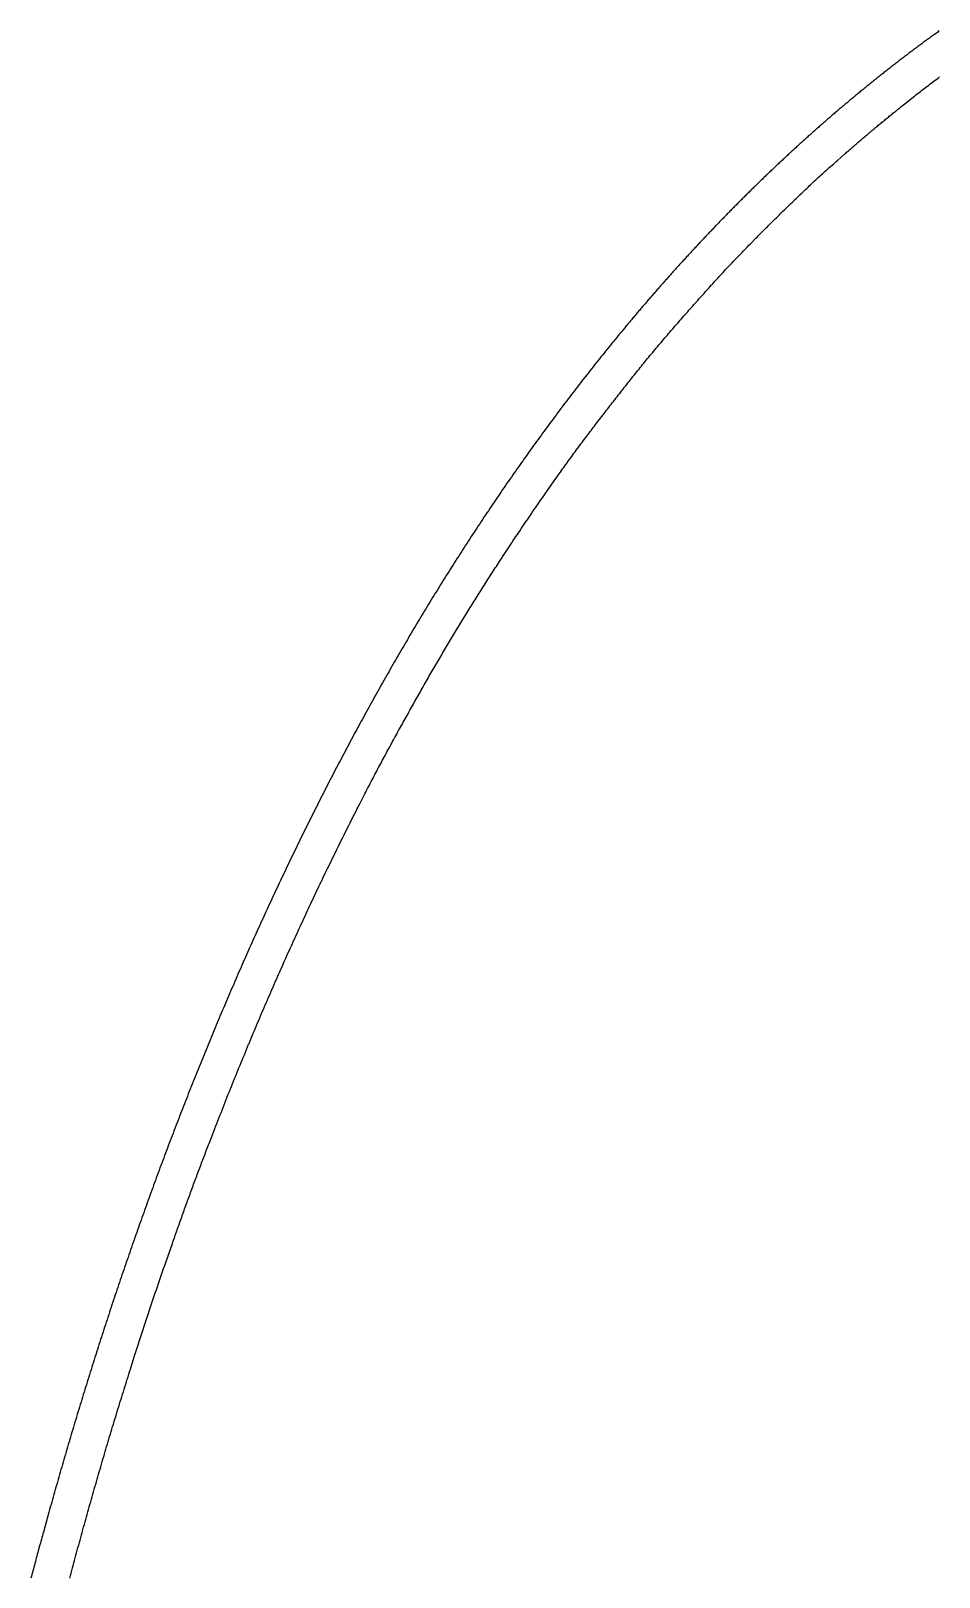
# Model space of a CAD drawing. Extents: x -7325 to -371, y -3238 to 133.
# Drawn here: x -3300 to -2954, y -1552 to -963 of the extents above; entities that cross this region are included whole.
import ezdxf

# ---------------------------------------------------------------- set-up
doc = ezdxf.new("R2010")
doc.units = 0
doc.header["$MEASUREMENT"] = 0
doc.layers.add('NAILERS', color=7, linetype='CONTINUOUS')

msp = doc.modelspace()

# ---------------------------------------------------------------- linework, layer by layer
at = {"layer": 'NAILERS'}
for points in [[(-2953.94, -963.27), (-2954.32, -963.54), (-2954.69, -963.81), (-2955.07, -964.08), (-2955.44, -964.35), (-2955.82, -964.62), (-2956.19, -964.89), (-2956.56, -965.16), (-2956.94, -965.43), (-2957.31, -965.7), (-2957.68, -965.98), (-2958.06, -966.25), (-2958.43, -966.52), (-2958.8, -966.79), (-2959.17, -967.07), (-2959.55, -967.34), (-2959.92, -967.61), (-2960.29, -967.89), (-2960.66, -968.16), (-2961.03, -968.44), (-2961.4, -968.71), (-2961.77, -968.99), (-2962.15, -969.26), (-2962.52, -969.54), (-2962.89, -969.82), (-2963.26, -970.09), (-2963.62, -970.37), (-2963.66, -970.4), (-2964.03, -970.67), (-2964.4, -970.95), (-2964.77, -971.23), (-2965.14, -971.51), (-2965.51, -971.79), (-2965.88, -972.07), (-2966.25, -972.35), (-2966.62, -972.63), (-2966.98, -972.91), (-2967.35, -973.19), (-2967.72, -973.47), (-2968.09, -973.75), (-2968.46, -974.03), (-2968.82, -974.31), (-2969.19, -974.6), (-2969.56, -974.88), (-2969.93, -975.16), (-2970.29, -975.45), (-2970.66, -975.73), (-2971.02, -976.01), (-2971.39, -976.3), (-2971.76, -976.58), (-2972.12, -976.86), (-2972.49, -977.15), (-2972.85, -977.43), (-2973.22, -977.72), (-2973.58, -978.01), (-2973.95, -978.29), (-2974.31, -978.58), (-2974.67, -978.86), (-2975.04, -979.15), (-2975.4, -979.44), (-2975.76, -979.73), (-2976.13, -980.01), (-2976.49, -980.3), (-2976.85, -980.59), (-2977.21, -980.88), (-2977.58, -981.17), (-2977.94, -981.46), (-2978.3, -981.74), (-2978.66, -982.03), (-2979.02, -982.32), (-2979.38, -982.61), (-2979.74, -982.91), (-2980.1, -983.2), (-2980.46, -983.49), (-2980.82, -983.78), (-2981.18, -984.07), (-2981.54, -984.36), (-2981.9, -984.65), (-2982.26, -984.95), (-2982.62, -985.24), (-2982.98, -985.53), (-2983.34, -985.83), (-2983.7, -986.12), (-2984.05, -986.41), (-2984.41, -986.71), (-2984.77, -987), (-2985.13, -987.3), (-2985.48, -987.59), (-2985.84, -987.89), (-2986.2, -988.18), (-2986.55, -988.48), (-2986.91, -988.78), (-2986.96, -988.82), (-2987.32, -989.12), (-2987.67, -989.41), (-2988.03, -989.71), (-2988.39, -990.01), (-2988.74, -990.31), (-2989.1, -990.61), (-2989.46, -990.91), (-2989.81, -991.21), (-2990.17, -991.51), (-2990.52, -991.81), (-2990.88, -992.11), (-2991.23, -992.41), (-2991.59, -992.71), (-2991.94, -993.01), (-2992.3, -993.31), (-2992.65, -993.62), (-2993, -993.92), (-2993.36, -994.22), (-2993.71, -994.52), (-2994.06, -994.83), (-2994.42, -995.13), (-2994.77, -995.43), (-2995.12, -995.74), (-2995.47, -996.04), (-2995.83, -996.35), (-2996.18, -996.65), (-2996.53, -996.95), (-2996.88, -997.26), (-2997.23, -997.57), (-2997.58, -997.87), (-2997.93, -998.18), (-2998.28, -998.48), (-2998.63, -998.79), (-2998.98, -999.1), (-2999.33, -999.4), (-2999.68, -999.71), (-3000.03, -1000.02), (-3000.38, -1000.33), (-3000.73, -1000.63), (-3001.08, -1000.94), (-3001.43, -1001.25), (-3001.77, -1001.56), (-3002.12, -1001.87), (-3002.47, -1002.18), (-3002.82, -1002.49), (-3003.16, -1002.8), (-3003.51, -1003.11), (-3003.86, -1003.42), (-3004.2, -1003.73), (-3004.55, -1004.04), (-3004.89, -1004.35), (-3005.24, -1004.66), (-3005.59, -1004.97), (-3005.93, -1005.28), (-3006.28, -1005.6), (-3006.62, -1005.91), (-3006.97, -1006.22), (-3007.31, -1006.53), (-3007.65, -1006.85), (-3008, -1007.16), (-3008.34, -1007.48), (-3008.68, -1007.79), (-3009.03, -1008.1), (-3009.37, -1008.42), (-3009.43, -1008.48), (-3009.78, -1008.79), (-3010.12, -1009.11), (-3010.47, -1009.43), (-3010.81, -1009.74), (-3011.15, -1010.06), (-3011.5, -1010.38), (-3011.84, -1010.7), (-3012.18, -1011.02), (-3012.53, -1011.33), (-3012.87, -1011.65), (-3013.21, -1011.97), (-3013.55, -1012.29), (-3013.89, -1012.61), (-3014.24, -1012.93), (-3014.58, -1013.25), (-3014.92, -1013.57), (-3015.26, -1013.89), (-3015.6, -1014.21), (-3015.94, -1014.53), (-3016.28, -1014.85), (-3016.62, -1015.18), (-3016.96, -1015.5), (-3017.3, -1015.82), (-3017.64, -1016.14), (-3017.98, -1016.46), (-3018.32, -1016.79), (-3018.66, -1017.11), (-3018.99, -1017.43), (-3019.33, -1017.76), (-3019.67, -1018.08), (-3020.01, -1018.4), (-3020.34, -1018.73), (-3020.68, -1019.05), (-3021.02, -1019.38), (-3021.36, -1019.7), (-3021.69, -1020.03), (-3022.03, -1020.35), (-3022.36, -1020.68), (-3022.7, -1021), (-3023.04, -1021.33), (-3023.37, -1021.66), (-3023.71, -1021.98), (-3024.04, -1022.31), (-3024.38, -1022.64), (-3024.71, -1022.96), (-3025.04, -1023.29), (-3025.38, -1023.62), (-3025.71, -1023.95), (-3026.04, -1024.28), (-3026.38, -1024.6), (-3026.71, -1024.93), (-3027.04, -1025.26), (-3027.38, -1025.59), (-3027.71, -1025.92), (-3028.04, -1026.25), (-3028.37, -1026.58), (-3028.7, -1026.91), (-3029.04, -1027.24), (-3029.37, -1027.57), (-3029.7, -1027.9), (-3030.03, -1028.23), (-3030.36, -1028.57), (-3030.69, -1028.9), (-3031.02, -1029.23), (-3031.09, -1029.3), (-3031.42, -1029.63), (-3031.75, -1029.97), (-3032.08, -1030.3), (-3032.41, -1030.64), (-3032.75, -1030.97), (-3033.08, -1031.31), (-3033.41, -1031.64), (-3033.74, -1031.98), (-3034.07, -1032.32), (-3034.4, -1032.65), (-3034.73, -1032.99), (-3035.06, -1033.33), (-3035.39, -1033.66), (-3035.71, -1034), (-3036.04, -1034.34), (-3036.37, -1034.68), (-3036.7, -1035.01), (-3037.03, -1035.35), (-3037.35, -1035.69), (-3037.68, -1036.03), (-3038.01, -1036.37), (-3038.34, -1036.71), (-3038.66, -1037.05), (-3038.99, -1037.39), (-3039.32, -1037.72), (-3039.64, -1038.06), (-3039.97, -1038.4), (-3040.29, -1038.74), (-3040.62, -1039.09), (-3040.94, -1039.43), (-3041.27, -1039.77), (-3041.59, -1040.11), (-3041.92, -1040.45), (-3042.24, -1040.79), (-3042.57, -1041.13), (-3042.89, -1041.48), (-3043.21, -1041.82), (-3043.54, -1042.16), (-3043.86, -1042.5), (-3044.18, -1042.85), (-3044.51, -1043.19), (-3044.83, -1043.53), (-3045.15, -1043.88), (-3045.47, -1044.22), (-3045.8, -1044.56), (-3046.12, -1044.91), (-3046.44, -1045.25), (-3046.76, -1045.6), (-3047.08, -1045.94), (-3047.4, -1046.29), (-3047.72, -1046.63), (-3048.04, -1046.98), (-3048.36, -1047.32), (-3048.68, -1047.67), (-3049, -1048.02), (-3049.32, -1048.36), (-3049.64, -1048.71), (-3049.96, -1049.06), (-3050.27, -1049.4), (-3050.59, -1049.75), (-3050.91, -1050.1), (-3051.23, -1050.45), (-3051.55, -1050.79), (-3051.86, -1051.14), (-3051.94, -1051.22), (-3052.26, -1051.58), (-3052.58, -1051.93), (-3052.9, -1052.28), (-3053.21, -1052.63), (-3053.53, -1052.98), (-3053.85, -1053.33), (-3054.17, -1053.69), (-3054.49, -1054.04), (-3054.8, -1054.39), (-3055.12, -1054.74), (-3055.44, -1055.1), (-3055.76, -1055.45), (-3056.07, -1055.8), (-3056.39, -1056.16), (-3056.7, -1056.51), (-3057.02, -1056.86), (-3057.34, -1057.22), (-3057.65, -1057.57), (-3057.97, -1057.93), (-3058.28, -1058.28), (-3058.6, -1058.64), (-3058.91, -1058.99), (-3059.23, -1059.35), (-3059.54, -1059.7), (-3059.85, -1060.06), (-3060.17, -1060.42), (-3060.48, -1060.77), (-3060.79, -1061.13), (-3061.11, -1061.48), (-3061.42, -1061.84), (-3061.73, -1062.2), (-3062.04, -1062.56), (-3062.36, -1062.91), (-3062.67, -1063.27), (-3062.98, -1063.63), (-3063.29, -1063.99), (-3063.6, -1064.34), (-3063.91, -1064.7), (-3064.22, -1065.06), (-3064.53, -1065.42), (-3064.84, -1065.78), (-3065.15, -1066.14), (-3065.46, -1066.5), (-3065.77, -1066.86), (-3066.08, -1067.22), (-3066.39, -1067.58), (-3066.7, -1067.94), (-3067.01, -1068.3), (-3067.32, -1068.66), (-3067.63, -1069.02), (-3067.93, -1069.38), (-3068.24, -1069.74), (-3068.55, -1070.1), (-3068.86, -1070.47), (-3069.16, -1070.83), (-3069.47, -1071.19), (-3069.78, -1071.55), (-3070.08, -1071.91), (-3070.39, -1072.28), (-3070.7, -1072.64), (-3071, -1073), (-3071.31, -1073.37), (-3071.61, -1073.73), (-3071.92, -1074.09), (-3071.99, -1074.18), (-3072.6, -1074.91), (-3073.22, -1075.65), (-3073.83, -1076.38), (-3074.44, -1077.12), (-3075.05, -1077.86), (-3075.66, -1078.59), (-3076.27, -1079.33), (-3076.88, -1080.07), (-3077.48, -1080.81), (-3078.09, -1081.55), (-3078.69, -1082.29), (-3079.3, -1083.03), (-3079.9, -1083.77), (-3080.5, -1084.52), (-3081.1, -1085.26), (-3081.7, -1086), (-3082.3, -1086.75), (-3082.9, -1087.49), (-3083.5, -1088.24), (-3084.1, -1088.99), (-3084.69, -1089.74), (-3085.29, -1090.48), (-3085.88, -1091.23), (-3086.47, -1091.98), (-3087.07, -1092.73), (-3087.66, -1093.49), (-3088.25, -1094.24), (-3088.84, -1094.99), (-3089.43, -1095.75), (-3090.01, -1096.5), (-3090.6, -1097.26), (-3091.19, -1098.01), (-3091.26, -1098.1), (-3091.85, -1098.87), (-3092.44, -1099.63), (-3093.02, -1100.39), (-3093.61, -1101.16), (-3094.2, -1101.92), (-3094.78, -1102.69), (-3095.37, -1103.46), (-3095.95, -1104.22), (-3096.53, -1104.99), (-3097.11, -1105.76), (-3097.69, -1106.53), (-3098.27, -1107.3), (-3098.85, -1108.07), (-3099.43, -1108.84), (-3100.01, -1109.61), (-3100.58, -1110.38), (-3101.16, -1111.16), (-3101.73, -1111.93), (-3102.31, -1112.71), (-3102.88, -1113.48), (-3103.45, -1114.26), (-3104.02, -1115.03), (-3104.59, -1115.81), (-3105.16, -1116.59), (-3105.73, -1117.37), (-3106.3, -1118.14), (-3106.87, -1118.92), (-3107.43, -1119.7), (-3108, -1120.49), (-3108.56, -1121.27), (-3109.12, -1122.05), (-3109.68, -1122.83), (-3109.75, -1122.93), (-3110.32, -1123.72), (-3110.88, -1124.51), (-3111.45, -1125.3), (-3112.01, -1126.09), (-3112.57, -1126.88), (-3113.13, -1127.67), (-3113.69, -1128.47), (-3114.25, -1129.26), (-3114.81, -1130.05), (-3115.37, -1130.85), (-3115.93, -1131.65), (-3116.48, -1132.44), (-3117.04, -1133.24), (-3117.59, -1134.04), (-3118.14, -1134.83), (-3118.7, -1135.63), (-3119.25, -1136.43), (-3119.8, -1137.23), (-3120.35, -1138.03), (-3120.9, -1138.83), (-3121.45, -1139.63), (-3121.99, -1140.44), (-3122.54, -1141.24), (-3123.09, -1142.04), (-3123.63, -1142.85), (-3124.17, -1143.65), (-3124.72, -1144.45), (-3125.26, -1145.26), (-3125.8, -1146.07), (-3126.34, -1146.87), (-3126.88, -1147.68), (-3127.42, -1148.49), (-3127.48, -1148.58), (-3128.02, -1149.4), (-3128.57, -1150.21), (-3129.11, -1151.03), (-3129.64, -1151.84), (-3130.18, -1152.66), (-3130.72, -1153.48), (-3131.26, -1154.3), (-3131.79, -1155.11), (-3132.33, -1155.93), (-3132.86, -1156.75), (-3133.4, -1157.57), (-3133.93, -1158.39), (-3134.46, -1159.21), (-3134.99, -1160.03), (-3135.52, -1160.86), (-3136.05, -1161.68), (-3136.58, -1162.5), (-3137.11, -1163.33), (-3137.63, -1164.15), (-3138.16, -1164.98), (-3138.68, -1165.8), (-3139.21, -1166.63), (-3139.73, -1167.45), (-3140.25, -1168.28), (-3140.78, -1169.11), (-3141.3, -1169.93), (-3141.82, -1170.76), (-3142.34, -1171.59), (-3142.85, -1172.42), (-3143.37, -1173.25), (-3143.89, -1174.08), (-3144.4, -1174.91), (-3144.46, -1175), (-3144.98, -1175.84), (-3145.49, -1176.68), (-3146.01, -1177.52), (-3146.53, -1178.36), (-3147.04, -1179.2), (-3147.56, -1180.04), (-3148.07, -1180.88), (-3148.58, -1181.72), (-3149.1, -1182.56), (-3149.61, -1183.4), (-3150.12, -1184.24), (-3150.63, -1185.08), (-3151.13, -1185.93), (-3151.64, -1186.77), (-3152.15, -1187.62), (-3152.66, -1188.46), (-3153.16, -1189.31), (-3153.67, -1190.15), (-3154.17, -1191), (-3154.67, -1191.84), (-3155.17, -1192.69), (-3155.68, -1193.54), (-3156.18, -1194.39), (-3156.68, -1195.23), (-3157.18, -1196.08), (-3157.67, -1196.93), (-3158.17, -1197.78), (-3158.67, -1198.63), (-3159.16, -1199.49), (-3159.66, -1200.34), (-3160.15, -1201.19), (-3160.64, -1202.04), (-3160.69, -1202.12), (-3161.19, -1202.98), (-3161.68, -1203.84), (-3162.18, -1204.7), (-3162.67, -1205.56), (-3163.16, -1206.42), (-3163.65, -1207.28), (-3164.14, -1208.14), (-3164.63, -1209), (-3165.12, -1209.86), (-3165.61, -1210.73), (-3166.1, -1211.59), (-3166.59, -1212.45), (-3167.07, -1213.31), (-3167.56, -1214.18), (-3168.04, -1215.04), (-3168.52, -1215.91), (-3169.01, -1216.77), (-3169.49, -1217.64), (-3169.97, -1218.5), (-3170.45, -1219.37), (-3170.93, -1220.24), (-3171.41, -1221.1), (-3171.89, -1221.97), (-3172.36, -1222.84), (-3172.84, -1223.71), (-3173.32, -1224.58), (-3173.79, -1225.45), (-3174.27, -1226.32), (-3174.74, -1227.19), (-3175.21, -1228.06), (-3175.68, -1228.93), (-3176.15, -1229.8), (-3176.19, -1229.88), (-3176.67, -1230.75), (-3177.14, -1231.63), (-3177.61, -1232.51), (-3178.08, -1233.39), (-3178.55, -1234.26), (-3179.02, -1235.14), (-3179.49, -1236.02), (-3179.95, -1236.9), (-3180.42, -1237.78), (-3180.89, -1238.66), (-3181.35, -1239.54), (-3181.82, -1240.42), (-3182.28, -1241.31), (-3182.74, -1242.19), (-3183.2, -1243.07), (-3183.67, -1243.95), (-3184.13, -1244.84), (-3184.59, -1245.72), (-3185.04, -1246.6), (-3185.5, -1247.49), (-3185.96, -1248.37), (-3186.42, -1249.26), (-3186.87, -1250.14), (-3187.33, -1251.03), (-3187.78, -1251.92), (-3188.24, -1252.8), (-3188.69, -1253.69), (-3189.14, -1254.58), (-3189.59, -1255.47), (-3190.04, -1256.35), (-3190.49, -1257.24), (-3190.94, -1258.13), (-3190.97, -1258.2), (-3191.42, -1259.09), (-3191.87, -1259.98), (-3192.32, -1260.88), (-3192.77, -1261.77), (-3193.22, -1262.67), (-3193.66, -1263.56), (-3194.11, -1264.46), (-3194.56, -1265.35), (-3195, -1266.25), (-3195.44, -1267.15), (-3195.89, -1268.04), (-3196.33, -1268.94), (-3196.77, -1269.84), (-3197.21, -1270.74), (-3197.65, -1271.63), (-3198.09, -1272.53), (-3198.53, -1273.43), (-3198.97, -1274.33), (-3199.4, -1275.23), (-3199.84, -1276.13), (-3200.28, -1277.03), (-3200.71, -1277.93), (-3201.15, -1278.84), (-3201.58, -1279.74), (-3202.01, -1280.64), (-3202.44, -1281.54), (-3202.87, -1282.44), (-3203.3, -1283.35), (-3203.73, -1284.25), (-3204.16, -1285.15), (-3204.59, -1286.06), (-3205.02, -1286.96), (-3205.04, -1287.01), (-3205.47, -1287.92), (-3205.9, -1288.83), (-3206.33, -1289.74), (-3206.75, -1290.65), (-3207.18, -1291.56), (-3207.6, -1292.46), (-3208.03, -1293.37), (-3208.45, -1294.29), (-3208.87, -1295.2), (-3209.29, -1296.11), (-3209.71, -1297.02), (-3210.13, -1297.93), (-3210.55, -1298.84), (-3210.97, -1299.75), (-3211.39, -1300.67), (-3211.81, -1301.58), (-3212.23, -1302.49), (-3212.64, -1303.41), (-3213.06, -1304.32), (-3213.47, -1305.23), (-3213.89, -1306.15), (-3214.3, -1307.06), (-3214.71, -1307.98), (-3215.13, -1308.89), (-3215.54, -1309.81), (-3215.95, -1310.73), (-3216.36, -1311.64), (-3216.77, -1312.56), (-3217.17, -1313.48), (-3217.58, -1314.39), (-3217.99, -1315.31), (-3218.4, -1316.23), (-3218.41, -1316.26), (-3218.82, -1317.18), (-3219.22, -1318.1), (-3219.63, -1319.02), (-3220.03, -1319.95), (-3220.44, -1320.87), (-3220.84, -1321.79), (-3221.24, -1322.71), (-3221.64, -1323.63), (-3222.04, -1324.56), (-3222.44, -1325.48), (-3222.84, -1326.4), (-3223.24, -1327.33), (-3223.64, -1328.25), (-3224.04, -1329.17), (-3224.44, -1330.1), (-3224.83, -1331.02), (-3225.23, -1331.95), (-3225.62, -1332.87), (-3226.02, -1333.8), (-3226.41, -1334.73), (-3226.8, -1335.65), (-3227.2, -1336.58), (-3227.59, -1337.51), (-3227.98, -1338.43), (-3228.37, -1339.36), (-3228.76, -1340.29), (-3229.15, -1341.22), (-3229.54, -1342.14), (-3229.92, -1343.07), (-3230.31, -1344), (-3230.7, -1344.93), (-3231.08, -1345.86), (-3231.09, -1345.88), (-3231.47, -1346.81), (-3231.86, -1347.74), (-3232.24, -1348.67), (-3232.62, -1349.6), (-3233.01, -1350.53), (-3233.39, -1351.47), (-3233.77, -1352.4), (-3234.15, -1353.33), (-3234.53, -1354.26), (-3234.91, -1355.2), (-3235.29, -1356.13), (-3235.67, -1357.06), (-3236.04, -1358), (-3236.42, -1358.93), (-3236.8, -1359.87), (-3237.17, -1360.8), (-3237.55, -1361.73), (-3237.92, -1362.67), (-3238.29, -1363.61), (-3238.67, -1364.54), (-3239.04, -1365.48), (-3239.41, -1366.41), (-3239.78, -1367.35), (-3240.15, -1368.29), (-3240.52, -1369.22), (-3240.89, -1370.16), (-3241.26, -1371.1), (-3241.62, -1372.04), (-3241.99, -1372.97), (-3242.36, -1373.91), (-3242.72, -1374.85), (-3243.09, -1375.79), (-3243.09, -1375.81), (-3243.46, -1376.75), (-3243.82, -1377.69), (-3244.18, -1378.63), (-3244.54, -1379.56), (-3244.91, -1380.5), (-3245.27, -1381.44), (-3245.63, -1382.38), (-3245.98, -1383.32), (-3246.34, -1384.26), (-3246.7, -1385.2), (-3247.06, -1386.14), (-3247.41, -1387.08), (-3247.77, -1388.02), (-3248.13, -1388.96), (-3248.48, -1389.9), (-3248.83, -1390.84), (-3249.19, -1391.79), (-3249.54, -1392.73), (-3249.89, -1393.67), (-3250.24, -1394.61), (-3250.6, -1395.55), (-3250.95, -1396.5), (-3251.3, -1397.44), (-3251.64, -1398.38), (-3251.99, -1399.33), (-3252.34, -1400.27), (-3252.69, -1401.21), (-3253.03, -1402.16), (-3253.38, -1403.1), (-3253.72, -1404.05), (-3254.07, -1404.99), (-3254.41, -1405.94), (-3254.43, -1405.98), (-3254.77, -1406.92), (-3255.11, -1407.87), (-3255.45, -1408.81), (-3255.79, -1409.75), (-3256.13, -1410.69), (-3256.47, -1411.64), (-3256.81, -1412.58), (-3257.15, -1413.53), (-3257.49, -1414.47), (-3257.83, -1415.41), (-3258.16, -1416.36), (-3258.5, -1417.3), (-3258.83, -1418.25), (-3259.17, -1419.2), (-3259.5, -1420.14), (-3259.83, -1421.09), (-3260.17, -1422.03), (-3260.5, -1422.98), (-3260.83, -1423.92), (-3261.16, -1424.87), (-3261.49, -1425.82), (-3261.82, -1426.77), (-3262.15, -1427.71), (-3262.48, -1428.66), (-3262.81, -1429.61), (-3263.13, -1430.56), (-3263.46, -1431.5), (-3263.78, -1432.45), (-3264.11, -1433.4), (-3264.43, -1434.35), (-3264.76, -1435.3), (-3265.08, -1436.25), (-3265.1, -1436.31), (-3265.43, -1437.26), (-3265.75, -1438.2), (-3266.07, -1439.15), (-3266.39, -1440.1), (-3266.71, -1441.04), (-3267.02, -1441.99), (-3267.34, -1442.93), (-3267.66, -1443.88), (-3267.98, -1444.83), (-3268.29, -1445.77), (-3268.61, -1446.72), (-3268.92, -1447.67), (-3269.24, -1448.62), (-3269.55, -1449.56), (-3269.87, -1450.51), (-3270.18, -1451.46), (-3270.49, -1452.41), (-3270.8, -1453.36), (-3271.11, -1454.31), (-3271.42, -1455.26), (-3271.73, -1456.2), (-3272.04, -1457.15), (-3272.35, -1458.1), (-3272.66, -1459.05), (-3272.97, -1460), (-3273.27, -1460.95), (-3273.58, -1461.9), (-3273.89, -1462.85), (-3274.19, -1463.8), (-3274.5, -1464.75), (-3274.8, -1465.71), (-3275.1, -1466.66), (-3275.13, -1466.75), (-3275.43, -1467.69), (-3275.73, -1468.64), (-3276.03, -1469.58), (-3276.33, -1470.53), (-3276.63, -1471.48), (-3276.93, -1472.42), (-3277.23, -1473.37), (-3277.52, -1474.32), (-3277.82, -1475.27), (-3278.12, -1476.21), (-3278.41, -1477.16), (-3278.71, -1478.11), (-3279, -1479.06), (-3279.29, -1480), (-3279.59, -1480.95), (-3279.88, -1481.9), (-3280.17, -1482.85), (-3280.46, -1483.8), (-3280.75, -1484.75), (-3281.04, -1485.7), (-3281.33, -1486.65), (-3281.62, -1487.59), (-3281.91, -1488.54), (-3282.2, -1489.49), (-3282.49, -1490.44), (-3282.77, -1491.39), (-3283.06, -1492.34), (-3283.35, -1493.29), (-3283.63, -1494.25), (-3283.92, -1495.2), (-3284.2, -1496.15), (-3284.48, -1497.1), (-3284.77, -1498.05), (-3285.05, -1499), (-3285.33, -1499.95), (-3285.61, -1500.9), (-3285.89, -1501.86), (-3286.17, -1502.81), (-3286.45, -1503.76), (-3286.73, -1504.71), (-3287.01, -1505.67), (-3287.29, -1506.62), (-3287.57, -1507.57), (-3287.84, -1508.53), (-3288.12, -1509.48), (-3288.4, -1510.43), (-3288.67, -1511.39), (-3288.95, -1512.34), (-3289.22, -1513.29), (-3289.49, -1514.25), (-3289.77, -1515.2), (-3290.04, -1516.16), (-3290.31, -1517.11), (-3290.58, -1518.06), (-3290.86, -1519.02), (-3291.13, -1519.97), (-3291.4, -1520.93), (-3291.66, -1521.88), (-3291.93, -1522.84), (-3292.2, -1523.8), (-3292.47, -1524.75), (-3292.74, -1525.71), (-3293, -1526.66), (-3293.27, -1527.62), (-3295.38, -1535.22), (-3295.58, -1535.92), (-3295.77, -1536.62), (-3295.96, -1537.33), (-3296.16, -1538.03), (-3296.35, -1538.73), (-3296.54, -1539.43), (-3296.74, -1540.13), (-3296.93, -1540.84), (-3297.12, -1541.54), (-3297.31, -1542.24), (-3297.5, -1542.94), (-3297.69, -1543.64), (-3297.88, -1544.35), (-3298.07, -1545.05), (-3298.26, -1545.75), (-3298.45, -1546.46), (-3298.64, -1547.16), (-3298.83, -1547.86), (-3299.02, -1548.57), (-3299.2, -1549.27), (-3299.39, -1549.97), (-3299.58, -1550.68), (-3299.76, -1551.38), (-3299.95, -1552.08), (-3300.13, -1552.79)], [(-3285.31, -1552.77), (-3285.06, -1551.8), (-3284.8, -1550.83), (-3284.54, -1549.86), (-3284.28, -1548.89), (-3284.02, -1547.92), (-3283.76, -1546.95), (-3283.5, -1545.99), (-3283.24, -1545.02), (-3282.98, -1544.05), (-3282.72, -1543.08), (-3282.46, -1542.11), (-3282.2, -1541.14), (-3281.93, -1540.17), (-3281.67, -1539.2), (-3281.4, -1538.24), (-3281.14, -1537.27), (-3280.87, -1536.3), (-3280.61, -1535.33), (-3280.34, -1534.36), (-3280.3, -1534.23), (-3280.04, -1533.27), (-3279.77, -1532.31), (-3279.51, -1531.35), (-3279.24, -1530.39), (-3278.97, -1529.44), (-3278.7, -1528.48), (-3278.44, -1527.52), (-3278.17, -1526.56), (-3277.9, -1525.6), (-3277.63, -1524.65), (-3277.36, -1523.69), (-3277.09, -1522.73), (-3276.81, -1521.77), (-3276.54, -1520.82), (-3276.27, -1519.86), (-3276, -1518.9), (-3275.72, -1517.95), (-3275.45, -1516.99), (-3275.17, -1516.04), (-3274.9, -1515.08), (-3274.62, -1514.12), (-3274.35, -1513.17), (-3274.07, -1512.21), (-3273.79, -1511.26), (-3273.51, -1510.3), (-3273.23, -1509.35), (-3272.96, -1508.39), (-3272.68, -1507.44), (-3272.4, -1506.48), (-3272.11, -1505.53), (-3271.83, -1504.58), (-3271.55, -1503.62), (-3271.27, -1502.67), (-3270.99, -1501.71), (-3270.7, -1500.76), (-3270.42, -1499.81), (-3270.13, -1498.85), (-3269.85, -1497.9), (-3269.56, -1496.95), (-3269.28, -1496), (-3268.99, -1495.04), (-3268.7, -1494.09), (-3268.41, -1493.14), (-3268.12, -1492.19), (-3267.83, -1491.23), (-3267.54, -1490.28), (-3267.25, -1489.33), (-3266.96, -1488.38), (-3266.67, -1487.43), (-3266.38, -1486.48), (-3266.09, -1485.53), (-3265.79, -1484.58), (-3265.5, -1483.63), (-3265.21, -1482.68), (-3264.91, -1481.73), (-3264.62, -1480.78), (-3264.32, -1479.83), (-3264.02, -1478.88), (-3263.73, -1477.93), (-3263.43, -1476.98), (-3263.13, -1476.03), (-3262.83, -1475.08), (-3262.53, -1474.13), (-3262.23, -1473.18), (-3261.12, -1469.66), (-3260.75, -1468.49), (-3260.38, -1467.32), (-3260.01, -1466.16), (-3259.63, -1464.99), (-3259.26, -1463.82), (-3258.88, -1462.66), (-3258.51, -1461.49), (-3258.13, -1460.32), (-3257.75, -1459.16), (-3257.37, -1457.99), (-3256.99, -1456.83), (-3256.61, -1455.66), (-3256.22, -1454.5), (-3255.84, -1453.33), (-3255.45, -1452.17), (-3255.07, -1451.01), (-3254.68, -1449.84), (-3254.29, -1448.68), (-3253.9, -1447.52), (-3253.51, -1446.36), (-3253.12, -1445.2), (-3252.73, -1444.04), (-3252.33, -1442.88), (-3251.94, -1441.72), (-3251.54, -1440.56), (-3251.14, -1439.4), (-3250.75, -1438.24), (-3250.35, -1437.08), (-3249.95, -1435.92), (-3249.55, -1434.76), (-3249.14, -1433.6), (-3248.74, -1432.45), (-3246.23, -1425.26), (-3246.01, -1424.63), (-3245.79, -1424), (-3245.57, -1423.37), (-3245.35, -1422.74), (-3245.13, -1422.11), (-3244.91, -1421.49), (-3244.68, -1420.86), (-3244.46, -1420.23), (-3244.24, -1419.6), (-3244.02, -1418.97), (-3243.79, -1418.35), (-3243.57, -1417.72), (-3243.35, -1417.09), (-3243.12, -1416.46), (-3242.9, -1415.84), (-3242.67, -1415.21), (-3242.45, -1414.58), (-3242.22, -1413.95), (-3242, -1413.33), (-3241.77, -1412.7), (-3241.55, -1412.07), (-3241.32, -1411.45), (-3241.09, -1410.82), (-3240.86, -1410.19), (-3240.64, -1409.57), (-3240.41, -1408.94), (-3240.18, -1408.32), (-3239.95, -1407.69), (-3239.72, -1407.07), (-3239.49, -1406.44), (-3239.26, -1405.81), (-3239.03, -1405.19), (-3238.8, -1404.56), (-3238.57, -1403.94), (-3238.34, -1403.31), (-3238.11, -1402.69), (-3237.88, -1402.06), (-3237.65, -1401.44), (-3237.41, -1400.81), (-3237.18, -1400.19), (-3236.95, -1399.57), (-3236.72, -1398.94), (-3236.48, -1398.32), (-3236.25, -1397.69), (-3236.01, -1397.07), (-3235.78, -1396.45), (-3235.54, -1395.82), (-3235.31, -1395.2), (-3235.07, -1394.58), (-3234.84, -1393.95), (-3234.6, -1393.33), (-3234.36, -1392.71), (-3234.13, -1392.08), (-3233.89, -1391.46), (-3233.65, -1390.84), (-3233.42, -1390.22), (-3233.18, -1389.6), (-3232.94, -1388.97), (-3232.7, -1388.35), (-3232.46, -1387.73), (-3232.22, -1387.11), (-3231.98, -1386.49), (-3231.74, -1385.86), (-3231.5, -1385.24), (-3230.05, -1381.51), (-3229.66, -1380.5), (-3229.27, -1379.49), (-3228.88, -1378.48), (-3228.48, -1377.47), (-3228.09, -1376.47), (-3227.69, -1375.46), (-3227.3, -1374.45), (-3226.9, -1373.44), (-3226.5, -1372.44), (-3226.11, -1371.43), (-3225.71, -1370.42), (-3225.31, -1369.42), (-3224.91, -1368.41), (-3224.51, -1367.41), (-3224.1, -1366.4), (-3223.7, -1365.4), (-3223.3, -1364.39), (-3222.89, -1363.39), (-3222.49, -1362.39), (-3222.08, -1361.38), (-3221.67, -1360.38), (-3221.27, -1359.38), (-3220.86, -1358.37), (-3220.45, -1357.37), (-3220.04, -1356.37), (-3219.63, -1355.37), (-3219.22, -1354.37), (-3218.8, -1353.37), (-3218.39, -1352.37), (-3217.98, -1351.37), (-3217.56, -1350.37), (-3217.15, -1349.37), (-3217.02, -1349.06), (-3216.61, -1348.08), (-3216.2, -1347.1), (-3215.79, -1346.12), (-3215.38, -1345.14), (-3214.97, -1344.16), (-3214.56, -1343.19), (-3214.15, -1342.21), (-3213.73, -1341.23), (-3213.32, -1340.25), (-3212.9, -1339.27), (-3212.49, -1338.3), (-3212.07, -1337.32), (-3211.65, -1336.35), (-3211.24, -1335.37), (-3210.82, -1334.39), (-3210.4, -1333.42), (-3209.98, -1332.44), (-3209.55, -1331.47), (-3209.13, -1330.5), (-3208.71, -1329.52), (-3208.29, -1328.55), (-3207.86, -1327.58), (-3207.44, -1326.6), (-3207.01, -1325.63), (-3206.58, -1324.66), (-3206.16, -1323.69), (-3205.73, -1322.72), (-3205.3, -1321.74), (-3204.87, -1320.77), (-3204.44, -1319.8), (-3204.01, -1318.83), (-3203.57, -1317.86), (-3203.44, -1317.56), (-3203.01, -1316.61), (-3202.59, -1315.66), (-3202.16, -1314.71), (-3201.74, -1313.76), (-3201.31, -1312.81), (-3200.88, -1311.86), (-3200.45, -1310.92), (-3200.02, -1309.97), (-3199.59, -1309.02), (-3199.16, -1308.07), (-3198.72, -1307.13), (-3198.29, -1306.18), (-3197.86, -1305.23), (-3197.42, -1304.29), (-3196.99, -1303.34), (-3196.55, -1302.4), (-3196.11, -1301.45), (-3195.67, -1300.51), (-3195.24, -1299.56), (-3194.8, -1298.62), (-3194.36, -1297.68), (-3193.92, -1296.73), (-3193.47, -1295.79), (-3193.03, -1294.85), (-3192.59, -1293.91), (-3192.14, -1292.97), (-3191.7, -1292.03), (-3191.25, -1291.09), (-3190.81, -1290.14), (-3190.36, -1289.21), (-3189.91, -1288.27), (-3189.46, -1287.33), (-3189.32, -1287.03), (-3188.88, -1286.11), (-3188.44, -1285.19), (-3187.99, -1284.27), (-3187.55, -1283.35), (-3187.11, -1282.43), (-3186.66, -1281.51), (-3186.22, -1280.6), (-3185.77, -1279.68), (-3185.32, -1278.76), (-3184.87, -1277.84), (-3184.43, -1276.93), (-3183.98, -1276.01), (-3183.53, -1275.1), (-3183.07, -1274.18), (-3182.62, -1273.27), (-3182.17, -1272.35), (-3181.72, -1271.44), (-3181.26, -1270.52), (-3180.81, -1269.61), (-3180.35, -1268.7), (-3179.89, -1267.78), (-3179.44, -1266.87), (-3178.98, -1265.96), (-3178.52, -1265.05), (-3178.06, -1264.14), (-3177.6, -1263.23), (-3177.14, -1262.32), (-3176.68, -1261.41), (-3176.21, -1260.5), (-3175.75, -1259.59), (-3175.28, -1258.68), (-3174.82, -1257.77), (-3172.87, -1253.98), (-3172.53, -1253.31), (-3172.18, -1252.64), (-3171.84, -1251.97), (-3171.49, -1251.3), (-3171.14, -1250.63), (-3170.8, -1249.96), (-3170.45, -1249.29), (-3170.1, -1248.62), (-3169.75, -1247.95), (-3169.4, -1247.28), (-3169.05, -1246.62), (-3168.7, -1245.95), (-3168.35, -1245.28), (-3168, -1244.62), (-3167.64, -1243.95), (-3167.29, -1243.28), (-3166.94, -1242.62), (-3166.58, -1241.95), (-3166.23, -1241.29), (-3165.87, -1240.62), (-3165.51, -1239.96), (-3165.16, -1239.3), (-3164.8, -1238.63), (-3164.44, -1237.97), (-3164.08, -1237.31), (-3163.72, -1236.64), (-3163.36, -1235.98), (-3163, -1235.32), (-3162.64, -1234.66), (-3162.28, -1234), (-3161.92, -1233.33), (-3161.55, -1232.67), (-3161.44, -1232.46), (-3161.08, -1231.81), (-3160.73, -1231.17), (-3160.37, -1230.52), (-3160.01, -1229.87), (-3159.65, -1229.23), (-3159.3, -1228.58), (-3158.94, -1227.93), (-3158.58, -1227.29), (-3158.22, -1226.64), (-3157.86, -1226), (-3157.5, -1225.35), (-3157.14, -1224.71), (-3156.78, -1224.06), (-3156.42, -1223.42), (-3156.06, -1222.77), (-3155.7, -1222.13), (-3155.34, -1221.48), (-3154.98, -1220.84), (-3154.62, -1220.19), (-3154.26, -1219.55), (-3153.9, -1218.9), (-3153.53, -1218.26), (-3153.17, -1217.62), (-3152.81, -1216.97), (-3152.45, -1216.33), (-3152.08, -1215.69), (-3151.72, -1215.04), (-3151.35, -1214.4), (-3150.99, -1213.76), (-3150.62, -1213.12), (-3150.26, -1212.47), (-3149.89, -1211.83), (-3149.53, -1211.19), (-3149.16, -1210.55), (-3148.79, -1209.91), (-3148.43, -1209.27), (-3148.06, -1208.63), (-3147.69, -1207.99), (-3147.32, -1207.35), (-3146.95, -1206.71), (-3146.58, -1206.07), (-3146.21, -1205.43), (-3145.84, -1204.79), (-3145.46, -1204.15), (-3145.09, -1203.52), (-3144.72, -1202.88), (-3144.34, -1202.24), (-3143.97, -1201.6), (-3143.59, -1200.97), (-3143.22, -1200.33), (-3142.84, -1199.7), (-3142.46, -1199.06), (-3142.08, -1198.43), (-3141.71, -1197.79), (-3141.33, -1197.16), (-3140.95, -1196.53), (-3140.57, -1195.89), (-3140.19, -1195.26), (-3139.8, -1194.63), (-3139.42, -1193.99), (-3139.04, -1193.36), (-3138.66, -1192.73), (-3138.27, -1192.1), (-3137.89, -1191.47), (-3133.84, -1184.85), (-3133.47, -1184.23), (-3133.1, -1183.62), (-3132.72, -1183.01), (-3132.34, -1182.4), (-3131.97, -1181.79), (-3131.59, -1181.18), (-3131.21, -1180.58), (-3130.84, -1179.97), (-3130.46, -1179.36), (-3130.08, -1178.75), (-3129.7, -1178.14), (-3129.32, -1177.54), (-3128.94, -1176.93), (-3128.56, -1176.32), (-3128.17, -1175.72), (-3127.79, -1175.11), (-3127.41, -1174.51), (-3127.02, -1173.9), (-3126.64, -1173.3), (-3126.26, -1172.69), (-3125.87, -1172.09), (-3125.48, -1171.49), (-3125.1, -1170.88), (-3124.71, -1170.28), (-3124.32, -1169.68), (-3123.93, -1169.08), (-3123.54, -1168.47), (-3123.15, -1167.87), (-3122.76, -1167.27), (-3122.37, -1166.67), (-3121.98, -1166.07), (-3121.59, -1165.47), (-3119.43, -1162.18), (-3118.91, -1161.39), (-3118.39, -1160.61), (-3117.88, -1159.82), (-3117.36, -1159.04), (-3116.84, -1158.25), (-3116.32, -1157.47), (-3115.8, -1156.69), (-3115.28, -1155.9), (-3114.75, -1155.12), (-3114.23, -1154.34), (-3113.71, -1153.56), (-3113.18, -1152.78), (-3112.66, -1152), (-3112.13, -1151.22), (-3111.6, -1150.44), (-3111.07, -1149.66), (-3110.55, -1148.88), (-3110.02, -1148.11), (-3109.49, -1147.33), (-3108.95, -1146.55), (-3108.42, -1145.78), (-3107.89, -1145), (-3107.36, -1144.23), (-3106.82, -1143.45), (-3106.29, -1142.68), (-3105.75, -1141.91), (-3105.21, -1141.13), (-3104.67, -1140.36), (-3104.14, -1139.59), (-3103.6, -1138.82), (-3103.06, -1138.05), (-3102.51, -1137.28), (-3100.05, -1133.79), (-3099.63, -1133.18), (-3099.2, -1132.58), (-3098.78, -1131.98), (-3098.35, -1131.38), (-3097.92, -1130.78), (-3097.49, -1130.18), (-3097.06, -1129.58), (-3096.63, -1128.98), (-3096.2, -1128.38), (-3095.77, -1127.78), (-3095.34, -1127.18), (-3094.91, -1126.59), (-3094.47, -1125.99), (-3094.04, -1125.39), (-3093.6, -1124.8), (-3093.17, -1124.2), (-3092.73, -1123.61), (-3092.3, -1123.01), (-3091.86, -1122.42), (-3091.42, -1121.83), (-3090.98, -1121.23), (-3090.54, -1120.64), (-3090.1, -1120.05), (-3089.66, -1119.46), (-3089.22, -1118.87), (-3088.77, -1118.28), (-3088.33, -1117.69), (-3087.89, -1117.1), (-3087.44, -1116.51), (-3086.99, -1115.93), (-3086.55, -1115.34), (-3086.1, -1114.75), (-3085.83, -1114.4), (-3085.38, -1113.81), (-3084.93, -1113.22), (-3084.48, -1112.63), (-3084.03, -1112.04), (-3083.57, -1111.45), (-3083.12, -1110.86), (-3082.67, -1110.27), (-3082.22, -1109.69), (-3081.76, -1109.1), (-3081.31, -1108.51), (-3080.85, -1107.92), (-3080.4, -1107.34), (-3079.94, -1106.75), (-3079.49, -1106.16), (-3079.03, -1105.58), (-3078.58, -1104.99), (-3078.12, -1104.4), (-3077.66, -1103.82), (-3077.2, -1103.23), (-3076.75, -1102.65), (-3076.29, -1102.06), (-3075.83, -1101.48), (-3075.37, -1100.89), (-3074.91, -1100.31), (-3074.45, -1099.73), (-3073.99, -1099.14), (-3073.53, -1098.56), (-3073.07, -1097.98), (-3072.61, -1097.4), (-3072.15, -1096.81), (-3071.69, -1096.23), (-3071.22, -1095.65), (-3071.14, -1095.54), (-3070.68, -1094.97), (-3070.22, -1094.4), (-3069.76, -1093.82), (-3069.3, -1093.25), (-3068.84, -1092.68), (-3068.38, -1092.11), (-3067.92, -1091.54), (-3067.46, -1090.97), (-3067, -1090.4), (-3066.53, -1089.83), (-3066.07, -1089.26), (-3065.6, -1088.69), (-3065.13, -1088.12), (-3064.67, -1087.56), (-3064.2, -1086.99), (-3063.73, -1086.43), (-3063.26, -1085.86), (-3062.79, -1085.3), (-3062.32, -1084.73), (-3061.85, -1084.17), (-3061.38, -1083.61), (-3060.9, -1083.05), (-3060.43, -1082.49), (-3059.96, -1081.93), (-3059.48, -1081.37), (-3059, -1080.81), (-3058.53, -1080.25), (-3058.05, -1079.69), (-3057.57, -1079.13), (-3057.09, -1078.58), (-3056.61, -1078.02), (-3056.13, -1077.46), (-3055.96, -1077.27), (-3055.49, -1076.73), (-3055.02, -1076.18), (-3054.55, -1075.64), (-3054.08, -1075.1), (-3053.61, -1074.56), (-3053.14, -1074.02), (-3052.67, -1073.48), (-3052.19, -1072.93), (-3051.72, -1072.39), (-3051.25, -1071.85), (-3050.77, -1071.31), (-3050.3, -1070.78), (-3049.82, -1070.24), (-3049.35, -1069.7), (-3048.87, -1069.16), (-3048.4, -1068.62), (-3047.92, -1068.08), (-3047.44, -1067.55), (-3046.97, -1067.01), (-3046.49, -1066.47), (-3046.01, -1065.94), (-3045.54, -1065.4), (-3045.06, -1064.86), (-3044.58, -1064.33), (-3044.1, -1063.79), (-3043.62, -1063.26), (-3043.14, -1062.72), (-3042.66, -1062.19), (-3042.18, -1061.66), (-3041.7, -1061.12), (-3041.22, -1060.59), (-3040.74, -1060.06), (-3040.65, -1059.96), (-3040.18, -1059.44), (-3039.7, -1058.91), (-3039.22, -1058.39), (-3038.74, -1057.86), (-3038.26, -1057.34), (-3037.78, -1056.81), (-3037.3, -1056.29), (-3036.82, -1055.77), (-3036.34, -1055.25), (-3035.85, -1054.73), (-3035.37, -1054.21), (-3034.89, -1053.69), (-3034.4, -1053.17), (-3033.91, -1052.65), (-3033.43, -1052.13), (-3032.94, -1051.62), (-3032.45, -1051.1), (-3031.96, -1050.59), (-3031.47, -1050.07), (-3030.98, -1049.56), (-3030.49, -1049.05), (-3030, -1048.53), (-3029.51, -1048.02), (-3029.01, -1047.51), (-3028.52, -1047), (-3028.02, -1046.49), (-3027.53, -1045.98), (-3027.03, -1045.47), (-3026.54, -1044.96), (-3026.04, -1044.46), (-3025.54, -1043.95), (-3025.04, -1043.45), (-3024.88, -1043.28), (-3024.39, -1042.78), (-3023.9, -1042.29), (-3023.41, -1041.8), (-3022.92, -1041.3), (-3022.43, -1040.81), (-3021.94, -1040.32), (-3021.44, -1039.82), (-3020.95, -1039.33), (-3020.46, -1038.84), (-3019.97, -1038.35), (-3019.48, -1037.86), (-3018.98, -1037.37), (-3018.49, -1036.88), (-3018, -1036.39), (-3017.5, -1035.9), (-3017.01, -1035.41), (-3016.51, -1034.92), (-3016.02, -1034.43), (-3015.52, -1033.94), (-3015.03, -1033.45), (-3014.53, -1032.96), (-3014.03, -1032.48), (-3013.54, -1031.99), (-3013.04, -1031.5), (-3012.54, -1031.02), (-3012.04, -1030.53), (-3011.54, -1030.05), (-3011.05, -1029.56), (-3010.55, -1029.08), (-3010.05, -1028.59), (-3009.55, -1028.11), (-3009.05, -1027.62), (-3008.97, -1027.55), (-3008.47, -1027.07), (-3007.98, -1026.59), (-3007.48, -1026.11), (-3006.98, -1025.64), (-3006.48, -1025.16), (-3005.98, -1024.69), (-3005.48, -1024.21), (-3004.98, -1023.74), (-3004.48, -1023.27), (-3003.98, -1022.8), (-3003.48, -1022.32), (-3002.98, -1021.85), (-3002.47, -1021.39), (-3001.97, -1020.92), (-3001.46, -1020.45), (-3000.96, -1019.98), (-3000.45, -1019.51), (-2999.94, -1019.05), (-2999.43, -1018.58), (-2998.93, -1018.12), (-2998.42, -1017.66), (-2997.91, -1017.19), (-2997.4, -1016.73), (-2996.88, -1016.27), (-2996.37, -1015.81), (-2995.86, -1015.35), (-2995.35, -1014.89), (-2994.83, -1014.43), (-2994.32, -1013.98), (-2993.8, -1013.52), (-2993.28, -1013.06), (-2992.77, -1012.61), (-2989.93, -1010.11), (-2989.59, -1009.81), (-2989.25, -1009.52), (-2988.91, -1009.22), (-2988.57, -1008.92), (-2988.23, -1008.62), (-2987.89, -1008.33), (-2987.54, -1008.03), (-2987.2, -1007.73), (-2986.86, -1007.43), (-2986.52, -1007.14), (-2986.18, -1006.84), (-2985.83, -1006.55), (-2985.49, -1006.25), (-2985.15, -1005.96), (-2984.81, -1005.66), (-2984.46, -1005.37), (-2984.12, -1005.07), (-2983.78, -1004.78), (-2983.43, -1004.48), (-2983.09, -1004.19), (-2982.74, -1003.9), (-2982.4, -1003.6), (-2982.05, -1003.31), (-2981.71, -1003.02), (-2981.36, -1002.72), (-2981.02, -1002.43), (-2980.67, -1002.14), (-2980.32, -1001.85), (-2979.98, -1001.56), (-2979.63, -1001.27), (-2979.29, -1000.98), (-2978.94, -1000.69), (-2978.59, -1000.4), (-2978.24, -1000.11), (-2977.9, -999.82), (-2977.55, -999.53), (-2977.2, -999.24), (-2976.85, -998.95), (-2976.5, -998.66), (-2976.16, -998.37), (-2975.81, -998.08), (-2975.46, -997.8), (-2975.11, -997.51), (-2974.76, -997.22), (-2974.41, -996.93), (-2974.06, -996.65), (-2973.71, -996.36), (-2973.36, -996.07), (-2973.01, -995.79), (-2972.66, -995.5), (-2972.3, -995.22), (-2971.95, -994.93), (-2971.6, -994.65), (-2971.25, -994.36), (-2970.9, -994.08), (-2970.55, -993.79), (-2970.19, -993.51), (-2969.84, -993.23), (-2969.49, -992.94), (-2969.13, -992.66), (-2968.78, -992.38), (-2968.43, -992.09), (-2968.07, -991.81), (-2967.72, -991.53), (-2964.93, -989.31), (-2964.41, -988.9), (-2963.89, -988.48), (-2963.37, -988.07), (-2962.84, -987.66), (-2962.32, -987.25), (-2961.8, -986.84), (-2961.28, -986.44), (-2960.75, -986.03), (-2960.23, -985.62), (-2959.7, -985.22), (-2959.17, -984.81), (-2958.65, -984.41), (-2958.12, -984.01), (-2957.59, -983.6), (-2957.06, -983.2), (-2956.53, -982.8), (-2956, -982.4), (-2955.47, -982), (-2954.94, -981.61), (-2954.41, -981.21), (-2953.88, -980.81)]]:
    msp.add_lwpolyline(points, dxfattribs=at)

doc.saveas('drawing.dxf')
